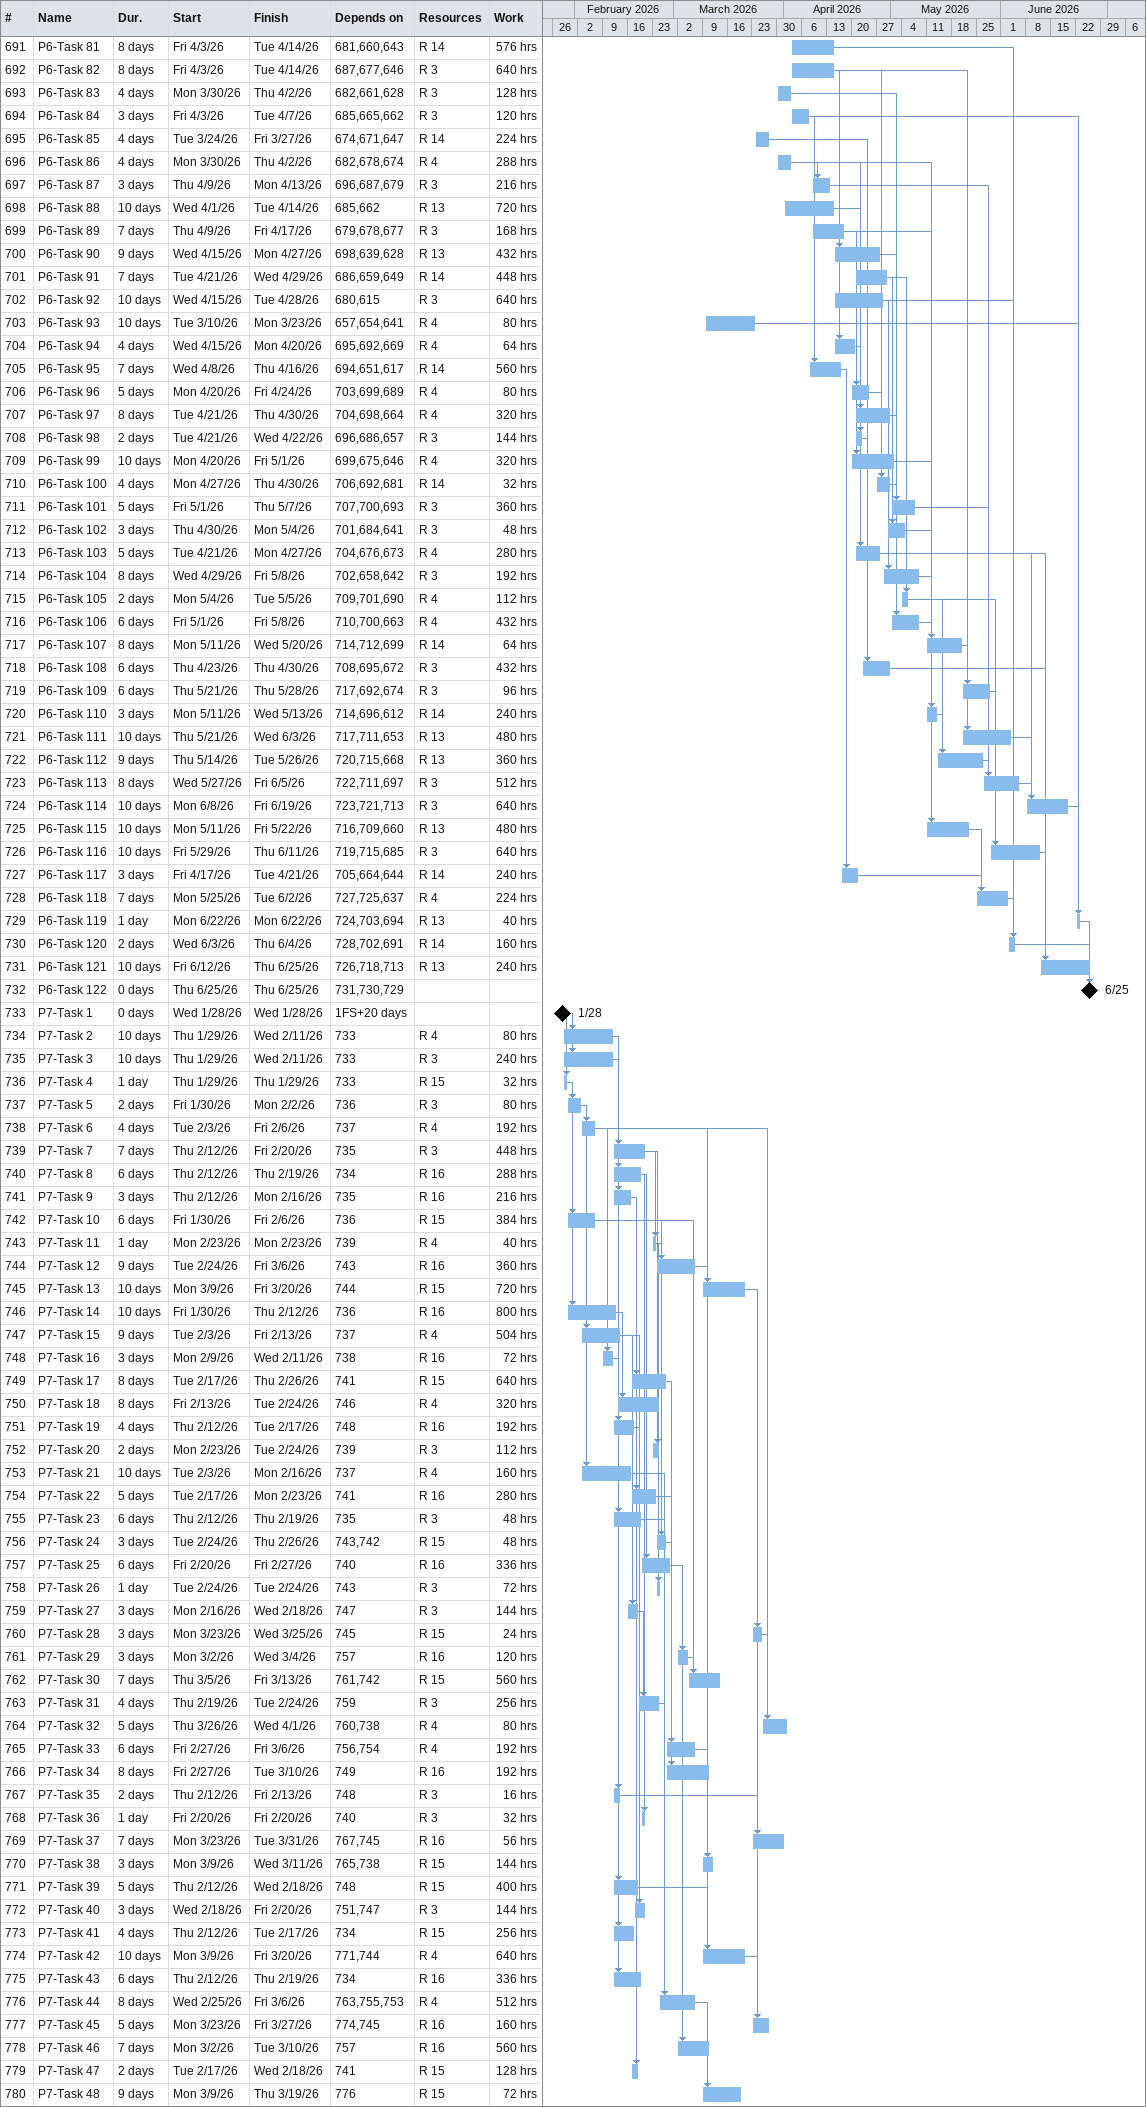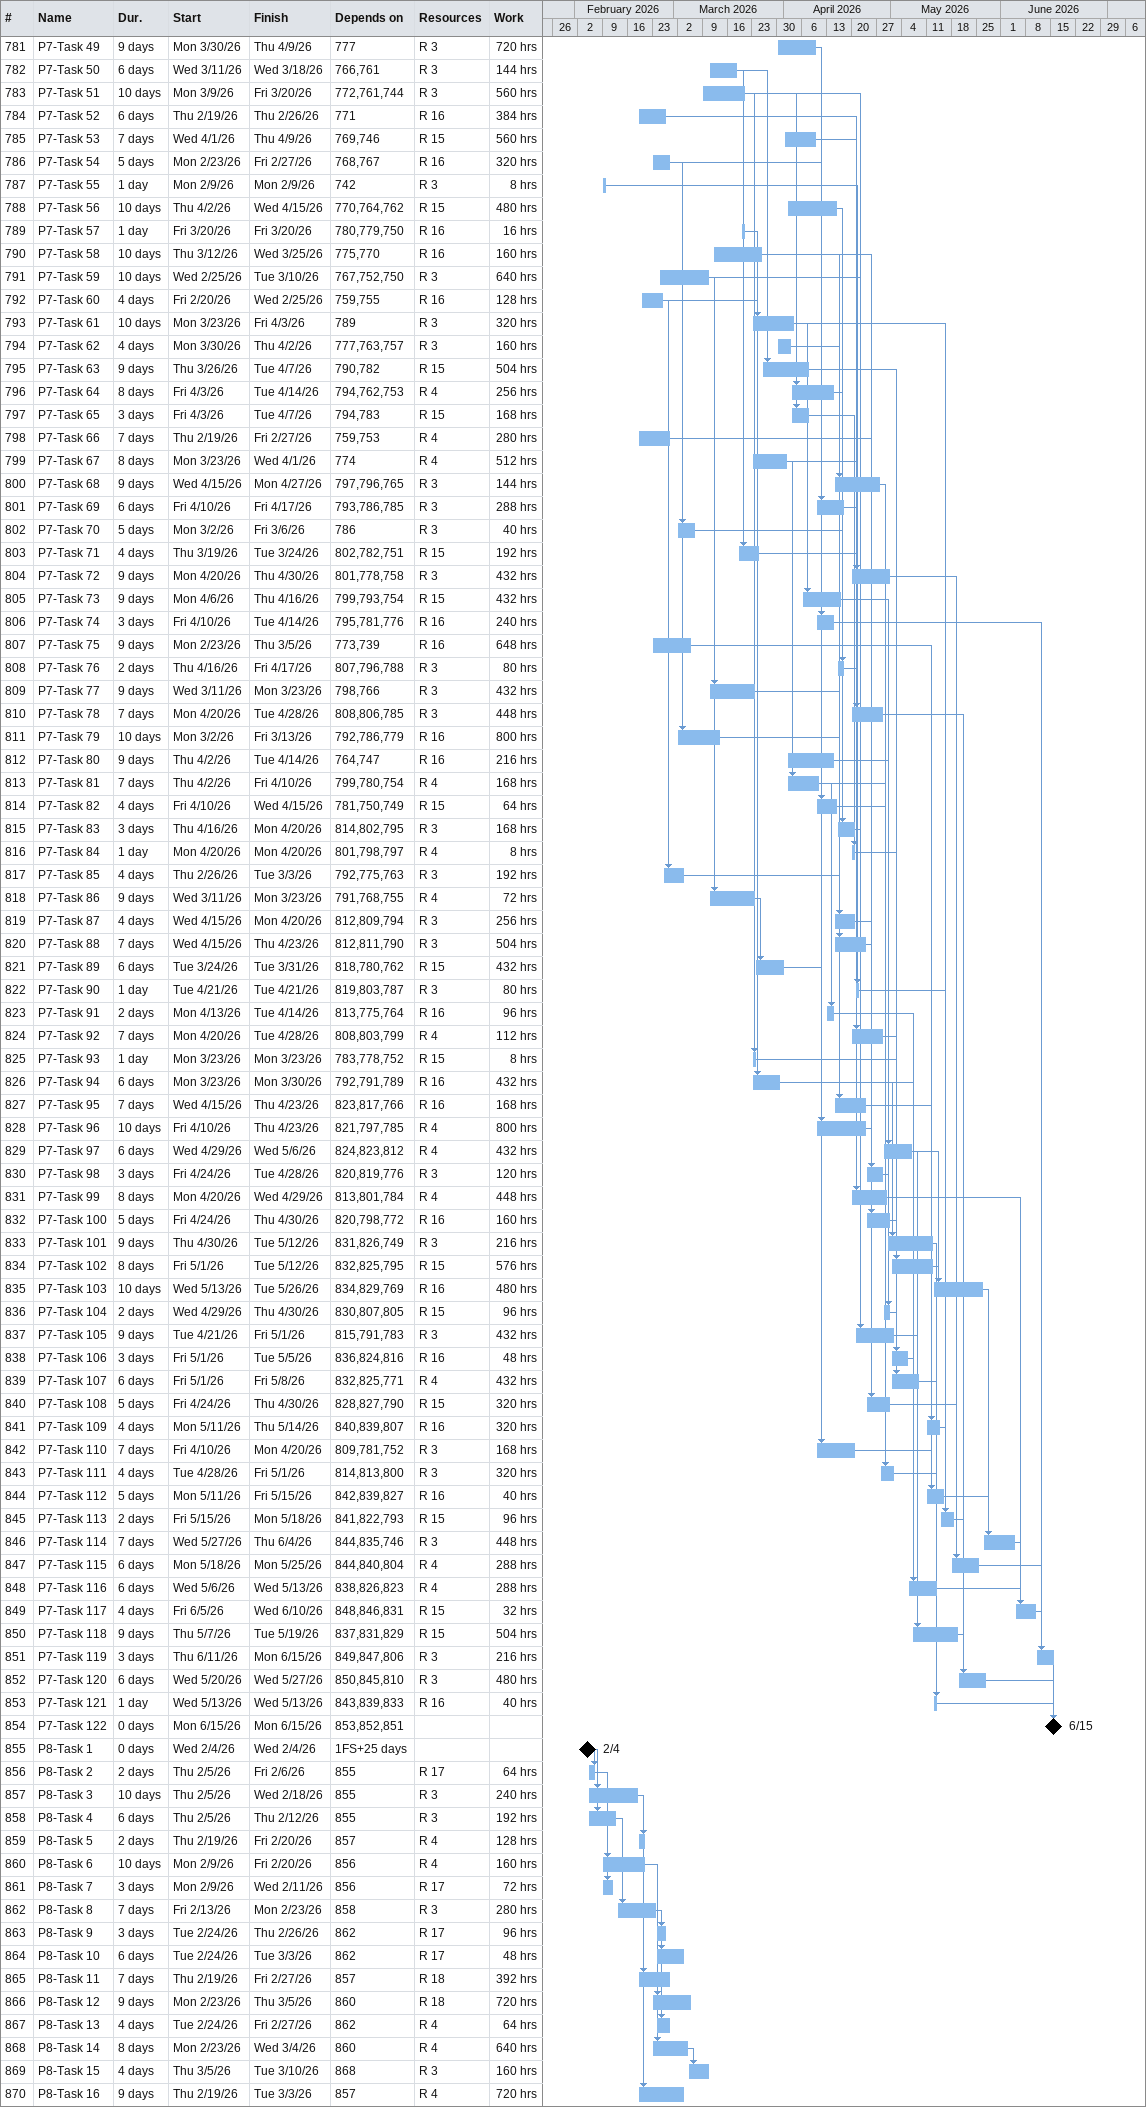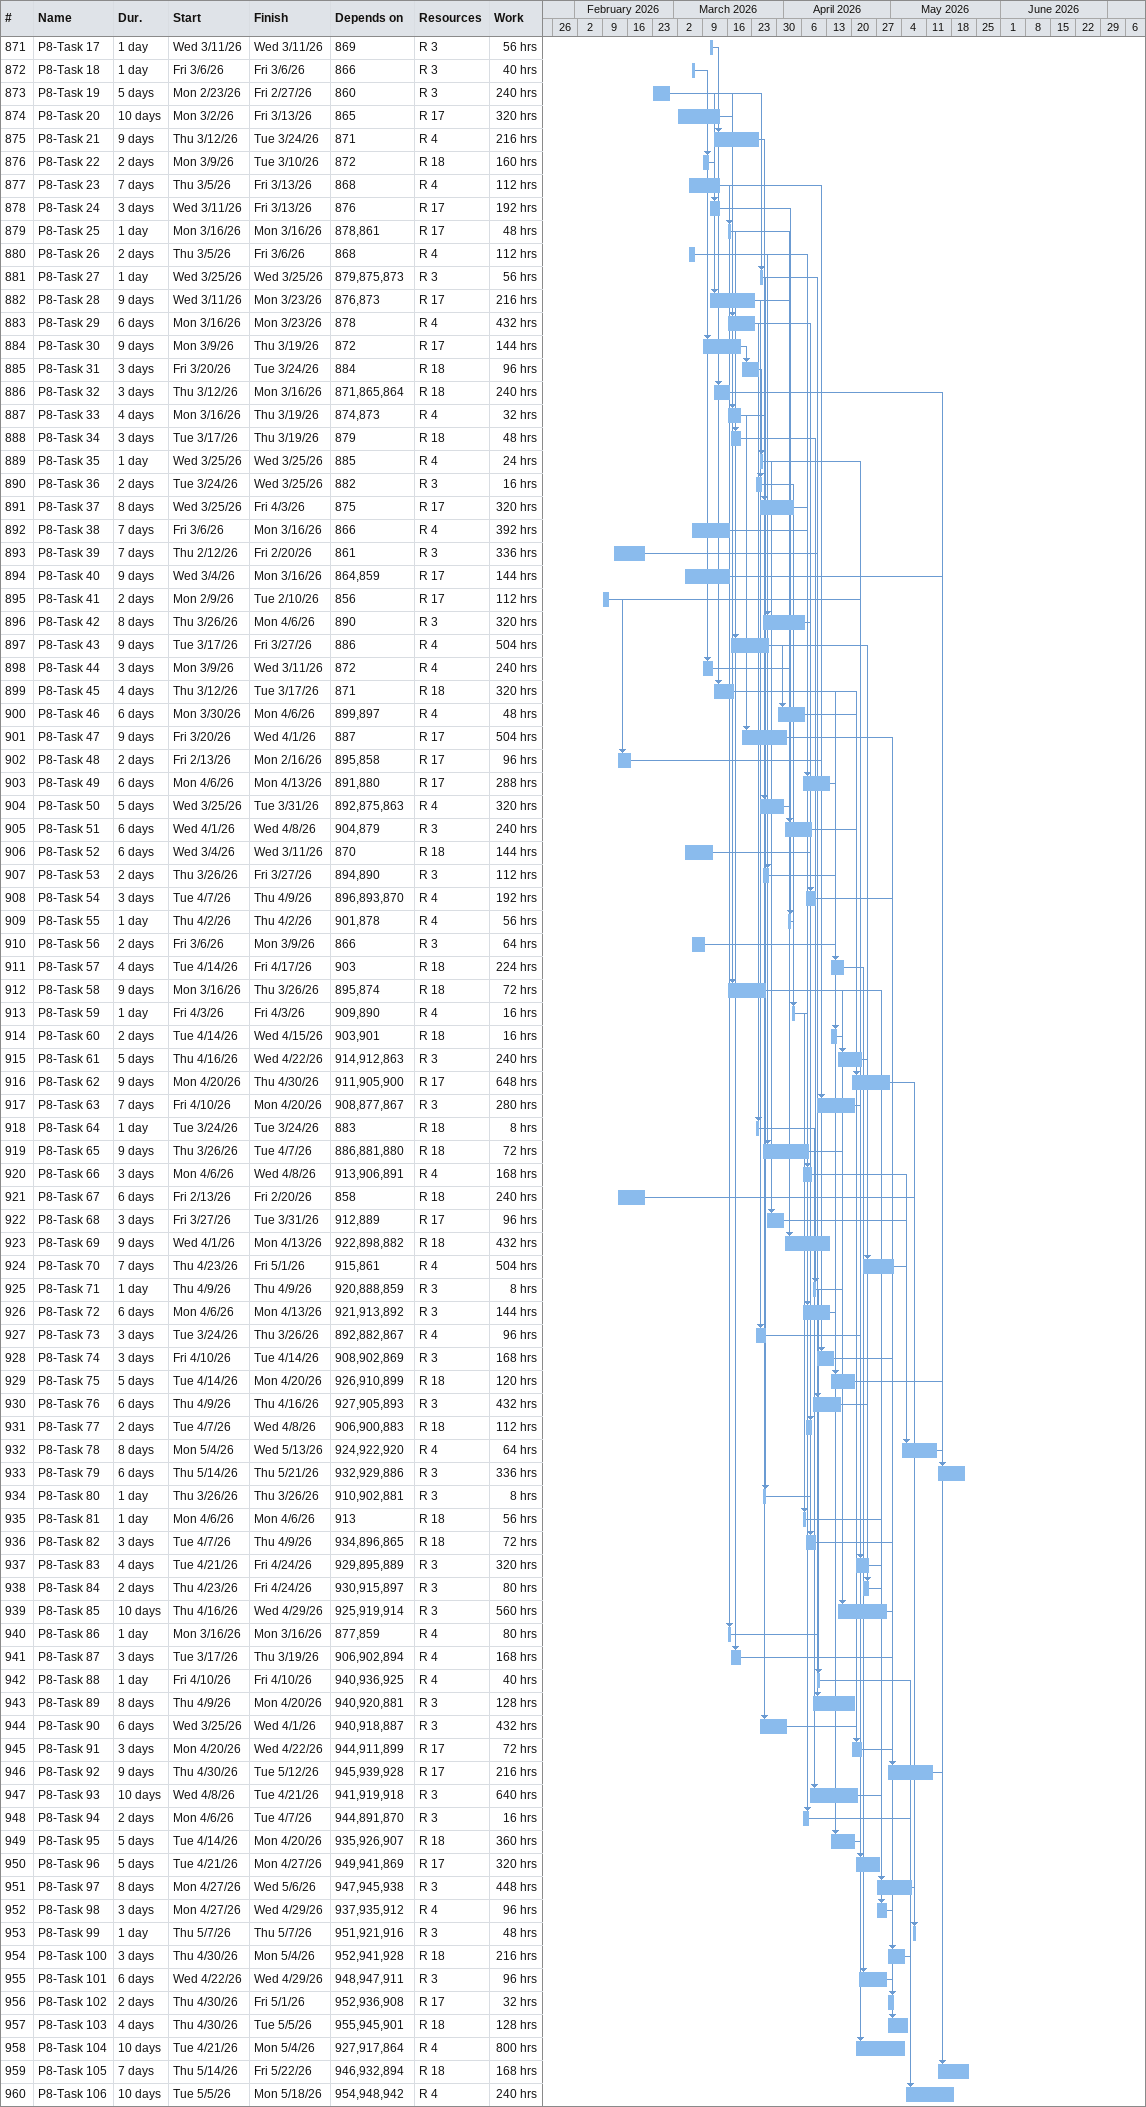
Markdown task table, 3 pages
| ID | Task | Duration | Start | Finish | Predecessors | Resources | Work (h) |
|---|---|---|---|---|---|---|---|
| 691 | P6-Task 81 | 8d | 2026-04-03 | 2026-04-14 | 681, 660, 643 | R 14 | 576 |
| 692 | P6-Task 82 | 8d | 2026-04-03 | 2026-04-14 | 687, 677, 646 | R 3 | 640 |
| 693 | P6-Task 83 | 4d | 2026-03-30 | 2026-04-02 | 682, 661, 628 | R 3 | 128 |
| 694 | P6-Task 84 | 3d | 2026-04-03 | 2026-04-07 | 685, 665, 662 | R 3 | 120 |
| 695 | P6-Task 85 | 4d | 2026-03-24 | 2026-03-27 | 674, 671, 647 | R 14 | 224 |
| 696 | P6-Task 86 | 4d | 2026-03-30 | 2026-04-02 | 682, 678, 674 | R 4 | 288 |
| 697 | P6-Task 87 | 3d | 2026-04-09 | 2026-04-13 | 696, 687, 679 | R 3 | 216 |
| 698 | P6-Task 88 | 10d | 2026-04-01 | 2026-04-14 | 685, 662 | R 13 | 720 |
| 699 | P6-Task 89 | 7d | 2026-04-09 | 2026-04-17 | 679, 678, 677 | R 3 | 168 |
| 700 | P6-Task 90 | 9d | 2026-04-15 | 2026-04-27 | 698, 639, 628 | R 13 | 432 |
| 701 | P6-Task 91 | 7d | 2026-04-21 | 2026-04-29 | 686, 659, 649 | R 14 | 448 |
| 702 | P6-Task 92 | 10d | 2026-04-15 | 2026-04-28 | 680, 615 | R 3 | 640 |
| 703 | P6-Task 93 | 10d | 2026-03-10 | 2026-03-23 | 657, 654, 641 | R 4 | 80 |
| 704 | P6-Task 94 | 4d | 2026-04-15 | 2026-04-20 | 695, 692, 669 | R 4 | 64 |
| 705 | P6-Task 95 | 7d | 2026-04-08 | 2026-04-16 | 694, 651, 617 | R 14 | 560 |
| 706 | P6-Task 96 | 5d | 2026-04-20 | 2026-04-24 | 703, 699, 689 | R 4 | 80 |
| 707 | P6-Task 97 | 8d | 2026-04-21 | 2026-04-30 | 704, 698, 664 | R 4 | 320 |
| 708 | P6-Task 98 | 2d | 2026-04-21 | 2026-04-22 | 696, 686, 657 | R 3 | 144 |
| 709 | P6-Task 99 | 10d | 2026-04-20 | 2026-05-01 | 699, 675, 646 | R 4 | 320 |
| 710 | P6-Task 100 | 4d | 2026-04-27 | 2026-04-30 | 706, 692, 681 | R 14 | 32 |
| 711 | P6-Task 101 | 5d | 2026-05-01 | 2026-05-07 | 707, 700, 693 | R 3 | 360 |
| 712 | P6-Task 102 | 3d | 2026-04-30 | 2026-05-04 | 701, 684, 641 | R 3 | 48 |
| 713 | P6-Task 103 | 5d | 2026-04-21 | 2026-04-27 | 704, 676, 673 | R 4 | 280 |
| 714 | P6-Task 104 | 8d | 2026-04-29 | 2026-05-08 | 702, 658, 642 | R 3 | 192 |
| 715 | P6-Task 105 | 2d | 2026-05-04 | 2026-05-05 | 709, 701, 690 | R 4 | 112 |
| 716 | P6-Task 106 | 6d | 2026-05-01 | 2026-05-08 | 710, 700, 663 | R 4 | 432 |
| 717 | P6-Task 107 | 8d | 2026-05-11 | 2026-05-20 | 714, 712, 699 | R 14 | 64 |
| 718 | P6-Task 108 | 6d | 2026-04-23 | 2026-04-30 | 708, 695, 672 | R 3 | 432 |
| 719 | P6-Task 109 | 6d | 2026-05-21 | 2026-05-28 | 717, 692, 674 | R 3 | 96 |
| 720 | P6-Task 110 | 3d | 2026-05-11 | 2026-05-13 | 714, 696, 612 | R 14 | 240 |
| 721 | P6-Task 111 | 10d | 2026-05-21 | 2026-06-03 | 717, 711, 653 | R 13 | 480 |
| 722 | P6-Task 112 | 9d | 2026-05-14 | 2026-05-26 | 720, 715, 668 | R 13 | 360 |
| 723 | P6-Task 113 | 8d | 2026-05-27 | 2026-06-05 | 722, 711, 697 | R 3 | 512 |
| 724 | P6-Task 114 | 10d | 2026-06-08 | 2026-06-19 | 723, 721, 713 | R 3 | 640 |
| 725 | P6-Task 115 | 10d | 2026-05-11 | 2026-05-22 | 716, 709, 660 | R 13 | 480 |
| 726 | P6-Task 116 | 10d | 2026-05-29 | 2026-06-11 | 719, 715, 685 | R 3 | 640 |
| 727 | P6-Task 117 | 3d | 2026-04-17 | 2026-04-21 | 705, 664, 644 | R 14 | 240 |
| 728 | P6-Task 118 | 7d | 2026-05-25 | 2026-06-02 | 727, 725, 637 | R 4 | 224 |
| 729 | P6-Task 119 | 1d | 2026-06-22 | 2026-06-22 | 724, 703, 694 | R 13 | 40 |
| 730 | P6-Task 120 | 2d | 2026-06-03 | 2026-06-04 | 728, 702, 691 | R 14 | 160 |
| 731 | P6-Task 121 | 10d | 2026-06-12 | 2026-06-25 | 726, 718, 713 | R 13 | 240 |
| 732 | P6-Task 122 | 0d | 2026-06-25 | 2026-06-25 | 731, 730, 729 |  |  |
| 733 | P7-Task 1 | 0d | 2026-01-28 | 2026-01-28 | 1FS+20d |  |  |
| 734 | P7-Task 2 | 10d | 2026-01-29 | 2026-02-11 | 733 | R 4 | 80 |
| 735 | P7-Task 3 | 10d | 2026-01-29 | 2026-02-11 | 733 | R 3 | 240 |
| 736 | P7-Task 4 | 1d | 2026-01-29 | 2026-01-29 | 733 | R 15 | 32 |
| 737 | P7-Task 5 | 2d | 2026-01-30 | 2026-02-02 | 736 | R 3 | 80 |
| 738 | P7-Task 6 | 4d | 2026-02-03 | 2026-02-06 | 737 | R 4 | 192 |
| 739 | P7-Task 7 | 7d | 2026-02-12 | 2026-02-20 | 735 | R 3 | 448 |
| 740 | P7-Task 8 | 6d | 2026-02-12 | 2026-02-19 | 734 | R 16 | 288 |
| 741 | P7-Task 9 | 3d | 2026-02-12 | 2026-02-16 | 735 | R 16 | 216 |
| 742 | P7-Task 10 | 6d | 2026-01-30 | 2026-02-06 | 736 | R 15 | 384 |
| 743 | P7-Task 11 | 1d | 2026-02-23 | 2026-02-23 | 739 | R 4 | 40 |
| 744 | P7-Task 12 | 9d | 2026-02-24 | 2026-03-06 | 743 | R 16 | 360 |
| 745 | P7-Task 13 | 10d | 2026-03-09 | 2026-03-20 | 744 | R 15 | 720 |
| 746 | P7-Task 14 | 10d | 2026-01-30 | 2026-02-12 | 736 | R 16 | 800 |
| 747 | P7-Task 15 | 9d | 2026-02-03 | 2026-02-13 | 737 | R 4 | 504 |
| 748 | P7-Task 16 | 3d | 2026-02-09 | 2026-02-11 | 738 | R 16 | 72 |
| 749 | P7-Task 17 | 8d | 2026-02-17 | 2026-02-26 | 741 | R 15 | 640 |
| 750 | P7-Task 18 | 8d | 2026-02-13 | 2026-02-24 | 746 | R 4 | 320 |
| 751 | P7-Task 19 | 4d | 2026-02-12 | 2026-02-17 | 748 | R 16 | 192 |
| 752 | P7-Task 20 | 2d | 2026-02-23 | 2026-02-24 | 739 | R 3 | 112 |
| 753 | P7-Task 21 | 10d | 2026-02-03 | 2026-02-16 | 737 | R 4 | 160 |
| 754 | P7-Task 22 | 5d | 2026-02-17 | 2026-02-23 | 741 | R 16 | 280 |
| 755 | P7-Task 23 | 6d | 2026-02-12 | 2026-02-19 | 735 | R 3 | 48 |
| 756 | P7-Task 24 | 3d | 2026-02-24 | 2026-02-26 | 743, 742 | R 15 | 48 |
| 757 | P7-Task 25 | 6d | 2026-02-20 | 2026-02-27 | 740 | R 16 | 336 |
| 758 | P7-Task 26 | 1d | 2026-02-24 | 2026-02-24 | 743 | R 3 | 72 |
| 759 | P7-Task 27 | 3d | 2026-02-16 | 2026-02-18 | 747 | R 3 | 144 |
| 760 | P7-Task 28 | 3d | 2026-03-23 | 2026-03-25 | 745 | R 15 | 24 |
| 761 | P7-Task 29 | 3d | 2026-03-02 | 2026-03-04 | 757 | R 16 | 120 |
| 762 | P7-Task 30 | 7d | 2026-03-05 | 2026-03-13 | 761, 742 | R 15 | 560 |
| 763 | P7-Task 31 | 4d | 2026-02-19 | 2026-02-24 | 759 | R 3 | 256 |
| 764 | P7-Task 32 | 5d | 2026-03-26 | 2026-04-01 | 760, 738 | R 4 | 80 |
| 765 | P7-Task 33 | 6d | 2026-02-27 | 2026-03-06 | 756, 754 | R 4 | 192 |
| 766 | P7-Task 34 | 8d | 2026-02-27 | 2026-03-10 | 749 | R 16 | 192 |
| 767 | P7-Task 35 | 2d | 2026-02-12 | 2026-02-13 | 748 | R 3 | 16 |
| 768 | P7-Task 36 | 1d | 2026-02-20 | 2026-02-20 | 740 | R 3 | 32 |
| 769 | P7-Task 37 | 7d | 2026-03-23 | 2026-03-31 | 767, 745 | R 16 | 56 |
| 770 | P7-Task 38 | 3d | 2026-03-09 | 2026-03-11 | 765, 738 | R 15 | 144 |
| 771 | P7-Task 39 | 5d | 2026-02-12 | 2026-02-18 | 748 | R 15 | 400 |
| 772 | P7-Task 40 | 3d | 2026-02-18 | 2026-02-20 | 751, 747 | R 3 | 144 |
| 773 | P7-Task 41 | 4d | 2026-02-12 | 2026-02-17 | 734 | R 15 | 256 |
| 774 | P7-Task 42 | 10d | 2026-03-09 | 2026-03-20 | 771, 744 | R 4 | 640 |
| 775 | P7-Task 43 | 6d | 2026-02-12 | 2026-02-19 | 734 | R 16 | 336 |
| 776 | P7-Task 44 | 8d | 2026-02-25 | 2026-03-06 | 763, 755, 753 | R 4 | 512 |
| 777 | P7-Task 45 | 5d | 2026-03-23 | 2026-03-27 | 774, 745 | R 16 | 160 |
| 778 | P7-Task 46 | 7d | 2026-03-02 | 2026-03-10 | 757 | R 16 | 560 |
| 779 | P7-Task 47 | 2d | 2026-02-17 | 2026-02-18 | 741 | R 15 | 128 |
| 780 | P7-Task 48 | 9d | 2026-03-09 | 2026-03-19 | 776 | R 15 | 72 |
| 781 | P7-Task 49 | 9d | 2026-03-30 | 2026-04-09 | 777 | R 3 | 720 |
| 782 | P7-Task 50 | 6d | 2026-03-11 | 2026-03-18 | 766, 761 | R 3 | 144 |
| 783 | P7-Task 51 | 10d | 2026-03-09 | 2026-03-20 | 772, 761, 744 | R 3 | 560 |
| 784 | P7-Task 52 | 6d | 2026-02-19 | 2026-02-26 | 771 | R 16 | 384 |
| 785 | P7-Task 53 | 7d | 2026-04-01 | 2026-04-09 | 769, 746 | R 15 | 560 |
| 786 | P7-Task 54 | 5d | 2026-02-23 | 2026-02-27 | 768, 767 | R 16 | 320 |
| 787 | P7-Task 55 | 1d | 2026-02-09 | 2026-02-09 | 742 | R 3 | 8 |
| 788 | P7-Task 56 | 10d | 2026-04-02 | 2026-04-15 | 770, 764, 762 | R 15 | 480 |
| 789 | P7-Task 57 | 1d | 2026-03-20 | 2026-03-20 | 780, 779, 750 | R 16 | 16 |
| 790 | P7-Task 58 | 10d | 2026-03-12 | 2026-03-25 | 775, 770 | R 16 | 160 |
| 791 | P7-Task 59 | 10d | 2026-02-25 | 2026-03-10 | 767, 752, 750 | R 3 | 640 |
| 792 | P7-Task 60 | 4d | 2026-02-20 | 2026-02-25 | 759, 755 | R 16 | 128 |
| 793 | P7-Task 61 | 10d | 2026-03-23 | 2026-04-03 | 789 | R 3 | 320 |
| 794 | P7-Task 62 | 4d | 2026-03-30 | 2026-04-02 | 777, 763, 757 | R 3 | 160 |
| 795 | P7-Task 63 | 9d | 2026-03-26 | 2026-04-07 | 790, 782 | R 15 | 504 |
| 796 | P7-Task 64 | 8d | 2026-04-03 | 2026-04-14 | 794, 762, 753 | R 4 | 256 |
| 797 | P7-Task 65 | 3d | 2026-04-03 | 2026-04-07 | 794, 783 | R 15 | 168 |
| 798 | P7-Task 66 | 7d | 2026-02-19 | 2026-02-27 | 759, 753 | R 4 | 280 |
| 799 | P7-Task 67 | 8d | 2026-03-23 | 2026-04-01 | 774 | R 4 | 512 |
| 800 | P7-Task 68 | 9d | 2026-04-15 | 2026-04-27 | 797, 796, 765 | R 3 | 144 |
| 801 | P7-Task 69 | 6d | 2026-04-10 | 2026-04-17 | 793, 786, 785 | R 3 | 288 |
| 802 | P7-Task 70 | 5d | 2026-03-02 | 2026-03-06 | 786 | R 3 | 40 |
| 803 | P7-Task 71 | 4d | 2026-03-19 | 2026-03-24 | 802, 782, 751 | R 15 | 192 |
| 804 | P7-Task 72 | 9d | 2026-04-20 | 2026-04-30 | 801, 778, 758 | R 3 | 432 |
| 805 | P7-Task 73 | 9d | 2026-04-06 | 2026-04-16 | 799, 793, 754 | R 15 | 432 |
| 806 | P7-Task 74 | 3d | 2026-04-10 | 2026-04-14 | 795, 781, 776 | R 16 | 240 |
| 807 | P7-Task 75 | 9d | 2026-02-23 | 2026-03-05 | 773, 739 | R 16 | 648 |
| 808 | P7-Task 76 | 2d | 2026-04-16 | 2026-04-17 | 807, 796, 788 | R 3 | 80 |
| 809 | P7-Task 77 | 9d | 2026-03-11 | 2026-03-23 | 798, 766 | R 3 | 432 |
| 810 | P7-Task 78 | 7d | 2026-04-20 | 2026-04-28 | 808, 806, 785 | R 3 | 448 |
| 811 | P7-Task 79 | 10d | 2026-03-02 | 2026-03-13 | 792, 786, 779 | R 16 | 800 |
| 812 | P7-Task 80 | 9d | 2026-04-02 | 2026-04-14 | 764, 747 | R 16 | 216 |
| 813 | P7-Task 81 | 7d | 2026-04-02 | 2026-04-10 | 799, 780, 754 | R 4 | 168 |
| 814 | P7-Task 82 | 4d | 2026-04-10 | 2026-04-15 | 781, 750, 749 | R 15 | 64 |
| 815 | P7-Task 83 | 3d | 2026-04-16 | 2026-04-20 | 814, 802, 795 | R 3 | 168 |
| 816 | P7-Task 84 | 1d | 2026-04-20 | 2026-04-20 | 801, 798, 797 | R 4 | 8 |
| 817 | P7-Task 85 | 4d | 2026-02-26 | 2026-03-03 | 792, 775, 763 | R 3 | 192 |
| 818 | P7-Task 86 | 9d | 2026-03-11 | 2026-03-23 | 791, 768, 755 | R 4 | 72 |
| 819 | P7-Task 87 | 4d | 2026-04-15 | 2026-04-20 | 812, 809, 794 | R 3 | 256 |
| 820 | P7-Task 88 | 7d | 2026-04-15 | 2026-04-23 | 812, 811, 790 | R 3 | 504 |
| 821 | P7-Task 89 | 6d | 2026-03-24 | 2026-03-31 | 818, 780, 762 | R 15 | 432 |
| 822 | P7-Task 90 | 1d | 2026-04-21 | 2026-04-21 | 819, 803, 787 | R 3 | 80 |
| 823 | P7-Task 91 | 2d | 2026-04-13 | 2026-04-14 | 813, 775, 764 | R 16 | 96 |
| 824 | P7-Task 92 | 7d | 2026-04-20 | 2026-04-28 | 808, 803, 799 | R 4 | 112 |
| 825 | P7-Task 93 | 1d | 2026-03-23 | 2026-03-23 | 783, 778, 752 | R 15 | 8 |
| 826 | P7-Task 94 | 6d | 2026-03-23 | 2026-03-30 | 792, 791, 789 | R 16 | 432 |
| 827 | P7-Task 95 | 7d | 2026-04-15 | 2026-04-23 | 823, 817, 766 | R 16 | 168 |
| 828 | P7-Task 96 | 10d | 2026-04-10 | 2026-04-23 | 821, 797, 785 | R 4 | 800 |
| 829 | P7-Task 97 | 6d | 2026-04-29 | 2026-05-06 | 824, 823, 812 | R 4 | 432 |
| 830 | P7-Task 98 | 3d | 2026-04-24 | 2026-04-28 | 820, 819, 776 | R 3 | 120 |
| 831 | P7-Task 99 | 8d | 2026-04-20 | 2026-04-29 | 813, 801, 784 | R 4 | 448 |
| 832 | P7-Task 100 | 5d | 2026-04-24 | 2026-04-30 | 820, 798, 772 | R 16 | 160 |
| 833 | P7-Task 101 | 9d | 2026-04-30 | 2026-05-12 | 831, 826, 749 | R 3 | 216 |
| 834 | P7-Task 102 | 8d | 2026-05-01 | 2026-05-12 | 832, 825, 795 | R 15 | 576 |
| 835 | P7-Task 103 | 10d | 2026-05-13 | 2026-05-26 | 834, 829, 769 | R 16 | 480 |
| 836 | P7-Task 104 | 2d | 2026-04-29 | 2026-04-30 | 830, 807, 805 | R 15 | 96 |
| 837 | P7-Task 105 | 9d | 2026-04-21 | 2026-05-01 | 815, 791, 783 | R 3 | 432 |
| 838 | P7-Task 106 | 3d | 2026-05-01 | 2026-05-05 | 836, 824, 816 | R 16 | 48 |
| 839 | P7-Task 107 | 6d | 2026-05-01 | 2026-05-08 | 832, 825, 771 | R 4 | 432 |
| 840 | P7-Task 108 | 5d | 2026-04-24 | 2026-04-30 | 828, 827, 790 | R 15 | 320 |
| 841 | P7-Task 109 | 4d | 2026-05-11 | 2026-05-14 | 840, 839, 807 | R 16 | 320 |
| 842 | P7-Task 110 | 7d | 2026-04-10 | 2026-04-20 | 809, 781, 752 | R 3 | 168 |
| 843 | P7-Task 111 | 4d | 2026-04-28 | 2026-05-01 | 814, 813, 800 | R 3 | 320 |
| 844 | P7-Task 112 | 5d | 2026-05-11 | 2026-05-15 | 842, 839, 827 | R 16 | 40 |
| 845 | P7-Task 113 | 2d | 2026-05-15 | 2026-05-18 | 841, 822, 793 | R 15 | 96 |
| 846 | P7-Task 114 | 7d | 2026-05-27 | 2026-06-04 | 844, 835, 746 | R 3 | 448 |
| 847 | P7-Task 115 | 6d | 2026-05-18 | 2026-05-25 | 844, 840, 804 | R 4 | 288 |
| 848 | P7-Task 116 | 6d | 2026-05-06 | 2026-05-13 | 838, 826, 823 | R 4 | 288 |
| 849 | P7-Task 117 | 4d | 2026-06-05 | 2026-06-10 | 848, 846, 831 | R 15 | 32 |
| 850 | P7-Task 118 | 9d | 2026-05-07 | 2026-05-19 | 837, 831, 829 | R 15 | 504 |
| 851 | P7-Task 119 | 3d | 2026-06-11 | 2026-06-15 | 849, 847, 806 | R 3 | 216 |
| 852 | P7-Task 120 | 6d | 2026-05-20 | 2026-05-27 | 850, 845, 810 | R 3 | 480 |
| 853 | P7-Task 121 | 1d | 2026-05-13 | 2026-05-13 | 843, 839, 833 | R 16 | 40 |
| 854 | P7-Task 122 | 0d | 2026-06-15 | 2026-06-15 | 853, 852, 851 |  |  |
| 855 | P8-Task 1 | 0d | 2026-02-04 | 2026-02-04 | 1FS+25d |  |  |
| 856 | P8-Task 2 | 2d | 2026-02-05 | 2026-02-06 | 855 | R 17 | 64 |
| 857 | P8-Task 3 | 10d | 2026-02-05 | 2026-02-18 | 855 | R 3 | 240 |
| 858 | P8-Task 4 | 6d | 2026-02-05 | 2026-02-12 | 855 | R 3 | 192 |
| 859 | P8-Task 5 | 2d | 2026-02-19 | 2026-02-20 | 857 | R 4 | 128 |
| 860 | P8-Task 6 | 10d | 2026-02-09 | 2026-02-20 | 856 | R 4 | 160 |
| 861 | P8-Task 7 | 3d | 2026-02-09 | 2026-02-11 | 856 | R 17 | 72 |
| 862 | P8-Task 8 | 7d | 2026-02-13 | 2026-02-23 | 858 | R 3 | 280 |
| 863 | P8-Task 9 | 3d | 2026-02-24 | 2026-02-26 | 862 | R 17 | 96 |
| 864 | P8-Task 10 | 6d | 2026-02-24 | 2026-03-03 | 862 | R 17 | 48 |
| 865 | P8-Task 11 | 7d | 2026-02-19 | 2026-02-27 | 857 | R 18 | 392 |
| 866 | P8-Task 12 | 9d | 2026-02-23 | 2026-03-05 | 860 | R 18 | 720 |
| 867 | P8-Task 13 | 4d | 2026-02-24 | 2026-02-27 | 862 | R 4 | 64 |
| 868 | P8-Task 14 | 8d | 2026-02-23 | 2026-03-04 | 860 | R 4 | 640 |
| 869 | P8-Task 15 | 4d | 2026-03-05 | 2026-03-10 | 868 | R 3 | 160 |
| 870 | P8-Task 16 | 9d | 2026-02-19 | 2026-03-03 | 857 | R 4 | 720 |
| 871 | P8-Task 17 | 1d | 2026-03-11 | 2026-03-11 | 869 | R 3 | 56 |
| 872 | P8-Task 18 | 1d | 2026-03-06 | 2026-03-06 | 866 | R 3 | 40 |
| 873 | P8-Task 19 | 5d | 2026-02-23 | 2026-02-27 | 860 | R 3 | 240 |
| 874 | P8-Task 20 | 10d | 2026-03-02 | 2026-03-13 | 865 | R 17 | 320 |
| 875 | P8-Task 21 | 9d | 2026-03-12 | 2026-03-24 | 871 | R 4 | 216 |
| 876 | P8-Task 22 | 2d | 2026-03-09 | 2026-03-10 | 872 | R 18 | 160 |
| 877 | P8-Task 23 | 7d | 2026-03-05 | 2026-03-13 | 868 | R 4 | 112 |
| 878 | P8-Task 24 | 3d | 2026-03-11 | 2026-03-13 | 876 | R 17 | 192 |
| 879 | P8-Task 25 | 1d | 2026-03-16 | 2026-03-16 | 878, 861 | R 17 | 48 |
| 880 | P8-Task 26 | 2d | 2026-03-05 | 2026-03-06 | 868 | R 4 | 112 |
| 881 | P8-Task 27 | 1d | 2026-03-25 | 2026-03-25 | 879, 875, 873 | R 3 | 56 |
| 882 | P8-Task 28 | 9d | 2026-03-11 | 2026-03-23 | 876, 873 | R 17 | 216 |
| 883 | P8-Task 29 | 6d | 2026-03-16 | 2026-03-23 | 878 | R 4 | 432 |
| 884 | P8-Task 30 | 9d | 2026-03-09 | 2026-03-19 | 872 | R 17 | 144 |
| 885 | P8-Task 31 | 3d | 2026-03-20 | 2026-03-24 | 884 | R 18 | 96 |
| 886 | P8-Task 32 | 3d | 2026-03-12 | 2026-03-16 | 871, 865, 864 | R 18 | 240 |
| 887 | P8-Task 33 | 4d | 2026-03-16 | 2026-03-19 | 874, 873 | R 4 | 32 |
| 888 | P8-Task 34 | 3d | 2026-03-17 | 2026-03-19 | 879 | R 18 | 48 |
| 889 | P8-Task 35 | 1d | 2026-03-25 | 2026-03-25 | 885 | R 4 | 24 |
| 890 | P8-Task 36 | 2d | 2026-03-24 | 2026-03-25 | 882 | R 3 | 16 |
| 891 | P8-Task 37 | 8d | 2026-03-25 | 2026-04-03 | 875 | R 17 | 320 |
| 892 | P8-Task 38 | 7d | 2026-03-06 | 2026-03-16 | 866 | R 4 | 392 |
| 893 | P8-Task 39 | 7d | 2026-02-12 | 2026-02-20 | 861 | R 3 | 336 |
| 894 | P8-Task 40 | 9d | 2026-03-04 | 2026-03-16 | 864, 859 | R 17 | 144 |
| 895 | P8-Task 41 | 2d | 2026-02-09 | 2026-02-10 | 856 | R 17 | 112 |
| 896 | P8-Task 42 | 8d | 2026-03-26 | 2026-04-06 | 890 | R 3 | 320 |
| 897 | P8-Task 43 | 9d | 2026-03-17 | 2026-03-27 | 886 | R 4 | 504 |
| 898 | P8-Task 44 | 3d | 2026-03-09 | 2026-03-11 | 872 | R 4 | 240 |
| 899 | P8-Task 45 | 4d | 2026-03-12 | 2026-03-17 | 871 | R 18 | 320 |
| 900 | P8-Task 46 | 6d | 2026-03-30 | 2026-04-06 | 899, 897 | R 4 | 48 |
| 901 | P8-Task 47 | 9d | 2026-03-20 | 2026-04-01 | 887 | R 17 | 504 |
| 902 | P8-Task 48 | 2d | 2026-02-13 | 2026-02-16 | 895, 858 | R 17 | 96 |
| 903 | P8-Task 49 | 6d | 2026-04-06 | 2026-04-13 | 891, 880 | R 17 | 288 |
| 904 | P8-Task 50 | 5d | 2026-03-25 | 2026-03-31 | 892, 875, 863 | R 4 | 320 |
| 905 | P8-Task 51 | 6d | 2026-04-01 | 2026-04-08 | 904, 879 | R 3 | 240 |
| 906 | P8-Task 52 | 6d | 2026-03-04 | 2026-03-11 | 870 | R 18 | 144 |
| 907 | P8-Task 53 | 2d | 2026-03-26 | 2026-03-27 | 894, 890 | R 3 | 112 |
| 908 | P8-Task 54 | 3d | 2026-04-07 | 2026-04-09 | 896, 893, 870 | R 4 | 192 |
| 909 | P8-Task 55 | 1d | 2026-04-02 | 2026-04-02 | 901, 878 | R 4 | 56 |
| 910 | P8-Task 56 | 2d | 2026-03-06 | 2026-03-09 | 866 | R 3 | 64 |
| 911 | P8-Task 57 | 4d | 2026-04-14 | 2026-04-17 | 903 | R 18 | 224 |
| 912 | P8-Task 58 | 9d | 2026-03-16 | 2026-03-26 | 895, 874 | R 18 | 72 |
| 913 | P8-Task 59 | 1d | 2026-04-03 | 2026-04-03 | 909, 890 | R 4 | 16 |
| 914 | P8-Task 60 | 2d | 2026-04-14 | 2026-04-15 | 903, 901 | R 18 | 16 |
| 915 | P8-Task 61 | 5d | 2026-04-16 | 2026-04-22 | 914, 912, 863 | R 3 | 240 |
| 916 | P8-Task 62 | 9d | 2026-04-20 | 2026-04-30 | 911, 905, 900 | R 17 | 648 |
| 917 | P8-Task 63 | 7d | 2026-04-10 | 2026-04-20 | 908, 877, 867 | R 3 | 280 |
| 918 | P8-Task 64 | 1d | 2026-03-24 | 2026-03-24 | 883 | R 18 | 8 |
| 919 | P8-Task 65 | 9d | 2026-03-26 | 2026-04-07 | 886, 881, 880 | R 18 | 72 |
| 920 | P8-Task 66 | 3d | 2026-04-06 | 2026-04-08 | 913, 906, 891 | R 4 | 168 |
| 921 | P8-Task 67 | 6d | 2026-02-13 | 2026-02-20 | 858 | R 18 | 240 |
| 922 | P8-Task 68 | 3d | 2026-03-27 | 2026-03-31 | 912, 889 | R 17 | 96 |
| 923 | P8-Task 69 | 9d | 2026-04-01 | 2026-04-13 | 922, 898, 882 | R 18 | 432 |
| 924 | P8-Task 70 | 7d | 2026-04-23 | 2026-05-01 | 915, 861 | R 4 | 504 |
| 925 | P8-Task 71 | 1d | 2026-04-09 | 2026-04-09 | 920, 888, 859 | R 3 | 8 |
| 926 | P8-Task 72 | 6d | 2026-04-06 | 2026-04-13 | 921, 913, 892 | R 3 | 144 |
| 927 | P8-Task 73 | 3d | 2026-03-24 | 2026-03-26 | 892, 882, 867 | R 4 | 96 |
| 928 | P8-Task 74 | 3d | 2026-04-10 | 2026-04-14 | 908, 902, 869 | R 3 | 168 |
| 929 | P8-Task 75 | 5d | 2026-04-14 | 2026-04-20 | 926, 910, 899 | R 18 | 120 |
| 930 | P8-Task 76 | 6d | 2026-04-09 | 2026-04-16 | 927, 905, 893 | R 3 | 432 |
| 931 | P8-Task 77 | 2d | 2026-04-07 | 2026-04-08 | 906, 900, 883 | R 18 | 112 |
| 932 | P8-Task 78 | 8d | 2026-05-04 | 2026-05-13 | 924, 922, 920 | R 4 | 64 |
| 933 | P8-Task 79 | 6d | 2026-05-14 | 2026-05-21 | 932, 929, 886 | R 3 | 336 |
| 934 | P8-Task 80 | 1d | 2026-03-26 | 2026-03-26 | 910, 902, 881 | R 3 | 8 |
| 935 | P8-Task 81 | 1d | 2026-04-06 | 2026-04-06 | 913 | R 18 | 56 |
| 936 | P8-Task 82 | 3d | 2026-04-07 | 2026-04-09 | 934, 896, 865 | R 18 | 72 |
| 937 | P8-Task 83 | 4d | 2026-04-21 | 2026-04-24 | 929, 895, 889 | R 3 | 320 |
| 938 | P8-Task 84 | 2d | 2026-04-23 | 2026-04-24 | 930, 915, 897 | R 3 | 80 |
| 939 | P8-Task 85 | 10d | 2026-04-16 | 2026-04-29 | 925, 919, 914 | R 3 | 560 |
| 940 | P8-Task 86 | 1d | 2026-03-16 | 2026-03-16 | 877, 859 | R 4 | 80 |
| 941 | P8-Task 87 | 3d | 2026-03-17 | 2026-03-19 | 906, 902, 894 | R 4 | 168 |
| 942 | P8-Task 88 | 1d | 2026-04-10 | 2026-04-10 | 940, 936, 925 | R 4 | 40 |
| 943 | P8-Task 89 | 8d | 2026-04-09 | 2026-04-20 | 940, 920, 881 | R 3 | 128 |
| 944 | P8-Task 90 | 6d | 2026-03-25 | 2026-04-01 | 940, 918, 887 | R 3 | 432 |
| 945 | P8-Task 91 | 3d | 2026-04-20 | 2026-04-22 | 944, 911, 899 | R 17 | 72 |
| 946 | P8-Task 92 | 9d | 2026-04-30 | 2026-05-12 | 945, 939, 928 | R 17 | 216 |
| 947 | P8-Task 93 | 10d | 2026-04-08 | 2026-04-21 | 941, 919, 918 | R 3 | 640 |
| 948 | P8-Task 94 | 2d | 2026-04-06 | 2026-04-07 | 944, 891, 870 | R 3 | 16 |
| 949 | P8-Task 95 | 5d | 2026-04-14 | 2026-04-20 | 935, 926, 907 | R 18 | 360 |
| 950 | P8-Task 96 | 5d | 2026-04-21 | 2026-04-27 | 949, 941, 869 | R 17 | 320 |
| 951 | P8-Task 97 | 8d | 2026-04-27 | 2026-05-06 | 947, 945, 938 | R 3 | 448 |
| 952 | P8-Task 98 | 3d | 2026-04-27 | 2026-04-29 | 937, 935, 912 | R 4 | 96 |
| 953 | P8-Task 99 | 1d | 2026-05-07 | 2026-05-07 | 951, 921, 916 | R 3 | 48 |
| 954 | P8-Task 100 | 3d | 2026-04-30 | 2026-05-04 | 952, 941, 928 | R 18 | 216 |
| 955 | P8-Task 101 | 6d | 2026-04-22 | 2026-04-29 | 948, 947, 911 | R 3 | 96 |
| 956 | P8-Task 102 | 2d | 2026-04-30 | 2026-05-01 | 952, 936, 908 | R 17 | 32 |
| 957 | P8-Task 103 | 4d | 2026-04-30 | 2026-05-05 | 955, 945, 901 | R 18 | 128 |
| 958 | P8-Task 104 | 10d | 2026-04-21 | 2026-05-04 | 927, 917, 864 | R 4 | 800 |
| 959 | P8-Task 105 | 7d | 2026-05-14 | 2026-05-22 | 946, 932, 894 | R 18 | 168 |
| 960 | P8-Task 106 | 10d | 2026-05-05 | 2026-05-18 | 954, 948, 942 | R 4 | 240 |
